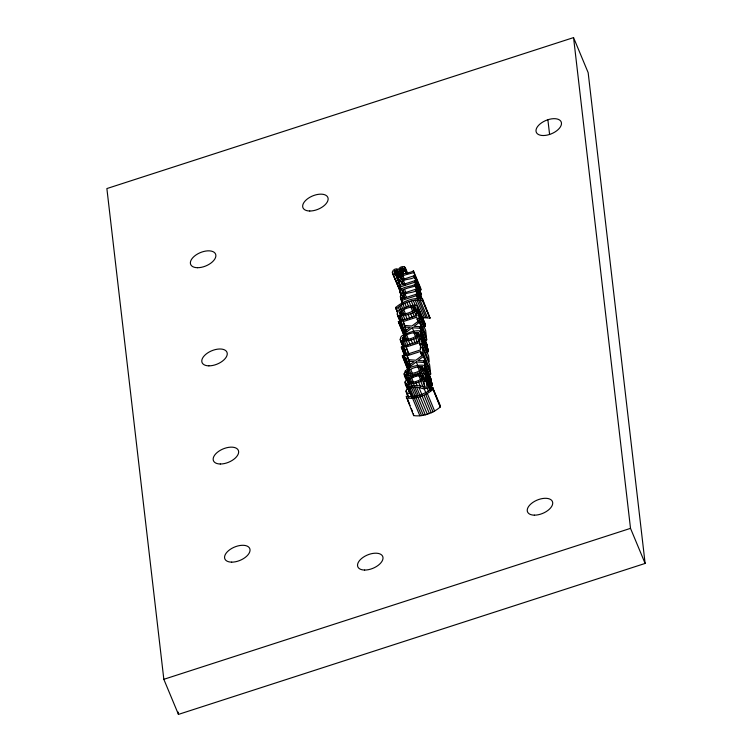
<?xml version="1.0" encoding="UTF-8"?>
<svg xmlns="http://www.w3.org/2000/svg" width="752" height="752" viewBox="0 0 752 752"><rect width="100%" height="100%" fill="white"/><g stroke="black" fill="none" stroke-linecap="round" stroke-linejoin="round"><path stroke-width="1.13" d="M408.947 397.141C399.462 385.616 417.078 383.586 424.57 387.308L423.902 381.565L426.224 380.822L430.52 391.134M400.938 290.225L399.481 285.657L401.154 285.111L398.776 283.391L399.227 281.821L401.126 280.261L398.457 279.086C398.165 272.497 410.15 273.719 413.459 270.823L420.753 288.364L420.932 289.84L418.742 290.545M402.499 303.695L401.042 299.127L402.724 298.582L400.346 296.861L400.797 295.292L402.696 293.731L400.017 292.566C399.735 285.976 411.72 287.198 415.019 284.303L421.035 298.741M413.459 270.823L413.628 272.299C413.685 273.568 394.659 275.627 402.781 279.462L414.032 275.787L421.505 294.803L414.032 275.787M415.019 284.303L415.189 285.769C415.245 287.048 396.219 289.106 404.341 292.942L415.593 289.266L419.466 298.553M418.319 299.39L416.176 294.229L404.877 297.886L402.997 296.908C403.194 291.908 413.092 293.459 415.771 290.742L415.593 289.266M401.643 275.57C399.622 273.418 398.419 267.345 403.063 268.182L404.35 270.617M405.901 273.07L405.046 271.011L405.225 267.449C403.194 265.475 399.406 267.11 398.466 269.432C395.966 267.421 390.965 270.588 392.685 273.756L400.713 292.19M397.94 315.398C402.705 316.752 422.511 312.287 416.411 305.321C410.977 304.861 405.695 307.248 400.825 309.401C394.584 311.563 398.334 317.786 400.515 321.593M400.891 340.863C405.657 342.216 425.463 337.751 419.372 330.786C413.938 330.316 408.646 332.713 403.777 334.866C397.545 337.018 401.286 343.25 403.467 347.057M416.918 309.946L424.222 327.487L425.35 325.654L425.153 323.858L417.285 305.707M404.303 374.468C409.248 377.128 426.882 372.804 424.203 365.387C416.74 364.118 397.949 368.828 406.447 379.628M405.883 383.84C410.648 385.193 430.454 380.728 424.354 373.763C416.636 373.979 398.071 377.805 408.026 389M419.879 335.401L427.183 352.942L428.311 351.109L428.104 349.323L420.236 331.171M423.846 369.627L431.15 387.167L432.334 384.385L424.777 365.998M395.627 275.213L394.264 271.538L396.652 270.109L397.723 270.513L399.876 275.674M399.989 291.297L399.735 289.031M399.415 312.588L399.547 313.772C404.773 314.646 412.97 312.541 415.875 307.878L415.668 307.333C410.357 306.28 403.382 308.856 399.415 312.588L400.271 314.646M402.301 338.691C405.206 334.038 413.403 331.923 418.629 332.798L418.826 333.343C415.922 337.996 407.734 340.101 402.508 339.237L402.301 338.691L403.157 340.75M406.334 372.268L406.475 373.462C411.701 374.327 419.898 372.221 422.803 367.559L422.596 367.014C417.285 365.961 410.31 368.536 406.334 372.268L407.199 374.336M407.358 381.029L407.49 382.213C412.716 383.088 420.913 380.982 423.818 376.32L423.611 375.774C418.3 374.722 411.325 377.297 407.358 381.029L408.214 383.088M412.237 397.159L410.517 393.023L408.449 390.805C410.827 384.808 419.531 387.835 424.222 388.934L427.061 388.023L426.224 380.822M414.202 277.262C411.523 279.988 401.634 278.437 401.436 283.429L403.307 284.416L414.606 280.759L421.91 298.3M405.046 271.011L402.677 271.773L403.495 268.558M432.673 387.694L427.634 391.689L419.86 395.298L411.842 396.793L406.146 396.276L413.656 415.612C423.244 416.918 433.049 413.13 440.315 406.982L432.673 387.694L440.108 405.187M396.031 309.157L401.201 305.115L406.813 302.276L415.151 300.151L422.558 300.574L422.483 298.732C412.895 297.425 403.1 301.223 395.825 307.361L397.319 312.249M432.804 387.647L433.011 389.442C425.745 395.59 415.941 399.368 406.353 398.062M424.908 341.182L426.732 339.866L426.525 338.052L419.221 320.512L411.889 326.02L404.087 325.4L406.005 331.209M405.854 335.223L404.99 333.164L412.265 327.684L420.124 328.295L427.427 345.835L419.936 326.631L413.967 326.293L419.428 322.317L419.221 320.512M428.884 375.408L430.708 374.082L430.492 372.278L423.197 354.728L415.865 360.236L408.063 359.625L409.972 365.425M423.197 354.728L423.404 356.542L417.933 360.509L423.902 360.847L431.404 380.061L424.1 362.52L416.241 361.909L408.966 367.38L408.75 365.575L414.173 361.637L408.261 361.298M573.56 37.6L106.878 188.564L163.833 679.319L178.44 714.4L645.122 563.436L588.167 72.681L573.56 37.6L630.514 528.355L645.122 563.436M399.923 271.444L398.043 272.055L397.723 270.513M392.685 273.756L393.409 274.649L395.778 273.888L394.762 273.155M399.65 287.123L414.775 282.235L414.606 280.759M401.211 300.603L416.345 295.705L416.176 294.229M405.92 340.421L398.353 321.583L416.533 315.708L416.288 313.64L418.347 312.973L425.651 330.513L426.309 336.2L419.005 318.66L418.347 312.973M406.672 331.594L403.185 321.583L416.702 317.212L418.234 322.42M403.429 323.698L401.587 324.3L400.797 322.721L398.494 322.805M416.946 319.327L419.005 318.66M422.455 317.692L429.994 318.068L422.483 298.732M404.454 355.489L401.305 347.048L419.484 341.173L419.24 339.105L421.299 338.438L428.602 355.978L429.26 361.665L421.966 344.125L421.299 338.438M408.533 354.324L406.136 347.048L419.654 342.677L420.951 345.77M406.381 349.163L404.538 349.755L403.749 348.185L401.446 348.261M421.195 347.885L419.907 344.792L421.966 344.125M422.323 347.198L422.981 352.885L430.285 370.426L429.618 364.739L422.323 347.198L420.265 347.856L420.5 349.924L402.32 355.809L407.612 369.411M410.404 365.143L407.152 355.809L420.678 351.428L422.389 355.564M402.461 357.021L404.764 356.937L405.563 358.516L407.405 357.924M421.778 355.611L420.923 353.543L422.981 352.885M407.659 394.039L410.517 393.023M163.833 679.319L630.514 528.355M404.285 327.082L410.197 327.411L404.783 331.35L404.99 333.164M426.666 348.326L427.54 348.712M432.071 383.548L424.636 366.421M413.628 272.299L420.932 289.84M422.69 300.527L429.994 318.068M422.558 300.574L429.862 318.115M414.775 282.235L421.656 298.741M415.189 285.769L420.772 299.183M420.124 300.104L427.427 317.645M415.771 290.742L419.202 298.995M405.225 267.449L407.8 273.643M418.62 299.992L425.923 317.532M404.397 266.791L406.973 272.976M416.345 295.705L417.633 298.798M405.507 269.752L406.794 272.844M416.993 300.01L424.297 317.551M403.063 268.182L404.35 271.284M402.414 268.06L403.702 271.152M415.151 300.151L425.406 324.695M401.549 268.229L403.26 272.356M418.046 308.113L425.35 325.654M402.658 271.641L403.533 273.841M417.651 309.034L424.955 326.575M400.703 268.586L403.279 274.781M413.215 300.424L415.367 305.585M400.139 269.037L402.715 275.232M402.95 275.796L404.238 278.898M399.829 269.611L401.982 274.771M415.217 306.985L416.072 309.044M399.791 270.353L401.512 274.48M403.523 280.769L405.243 284.895M414.502 306.825L415.79 309.918M401.587 276.445L403.307 280.571M415.847 310.82L417.134 313.922M401.136 276.783L402.423 279.885M411.165 300.866L413.318 306.026M413.544 306.844L414.831 309.937M416.288 313.64L417.144 315.699M400.835 277.15L401.7 279.208M400.684 277.554L401.54 279.612M419.428 322.317L426.732 339.866M397.93 271.077L399.641 275.204M402.16 281.408L403.448 284.51M397.291 270.184L399.867 276.379M412.387 307.013L414.108 311.149M414.427 311.695L416.147 315.821M401.709 281.756L403.006 284.848M396.652 270.109L399.65 277.328M404.52 289.276L406.23 293.402M401.418 282.113L402.273 284.181M408.975 301.505L411.128 306.666M395.834 270.269L398.842 277.497M410.977 307.342L412.698 311.469M398.222 277.864L399.885 281.652M405.093 294.239L406.381 297.341M412.66 312.559L414.38 316.686M420.8 331.782L428.367 350.159M395.12 270.588L399.838 281.944M403.147 289.915L404.435 293.017M398.203 278.428L399.744 282.179M421.007 333.568L428.311 351.109M402.696 290.263L403.993 293.355M394.584 271.011L399.641 283.175M402.405 290.62L403.26 292.688M420.612 334.499L427.916 352.039M394.264 271.538L396.417 276.698M397.272 278.766L398.56 281.859M398.851 282.611L399.707 284.67M396.483 277.281L397.77 280.374M399.472 284.463L400.337 286.531M402.245 291.024L403.11 293.092M394.217 272.168L395.505 275.27M403.73 294.887L405.018 297.98M406.813 302.276L408.533 306.402M398.776 283.391L401.361 289.586M399.904 286.681L401.192 289.783M403.279 295.226L404.567 298.328M410.536 313.415L412.256 317.541M402.978 295.592L403.833 297.651M418.168 332.45L419.024 334.508M402.828 295.997L403.683 298.055M396.295 280.769L397.582 283.871M402.809 296.457L403.674 298.525M393.409 274.649L400.28 291.165M417.463 332.29L418.751 335.383M392.318 272.619L399.622 290.169M399.951 290.77L401.239 293.872M418.808 336.285L420.095 339.378M399.782 291.334L401.446 295.122M404.783 303.159L406.503 307.286M399.763 291.898L401.305 295.658M416.505 332.309L417.792 335.401M419.24 339.105L420.105 341.164M400.412 296.081L402.132 300.217M408.054 314.28L409.774 318.406M401.042 297.942L401.897 300.001M417.388 337.15L419.108 341.276M415.348 332.478L417.059 336.605M400.346 296.861L402.705 302.633M401.042 299.127L402.762 303.253M402.912 304.118L404.632 308.245M412.265 327.684L413.985 331.811M413.929 332.807L415.649 336.934M423.404 356.542L430.708 374.082M403.758 309.683L405.478 313.81M415.612 338.015L417.332 342.141M405.507 315.041L407.217 319.168M401.201 305.115L402.489 308.207M402.367 310.266L404.087 314.392M413.487 338.879L415.207 343.006M399.669 306.139L401.389 310.266M425.03 366.844L432.334 384.385M403.307 315.577L405.018 319.703M424.974 367.794L432.278 385.334M401.248 310.83L402.969 314.956M424.579 368.724L431.883 386.265M433.011 389.442L440.315 406.982M400.374 311.403L401.662 314.496M398.306 307.173L399.594 310.266M399.754 311.986L401.051 315.079M401.455 315.878L403.608 321.038M425.792 374.759L431.639 389.01M411.015 339.744L412.726 343.871M422.145 366.666L423 368.734M403.185 321.583L404.905 325.71M425.228 374.148L431.234 388.596M425.999 376.555L431.15 388.934M421.43 366.506L422.718 369.608M422.774 370.501L424.495 374.637M425.594 377.476L430.755 389.865M399.961 315.953L402.113 321.104M395.825 307.361L397.545 311.488M420.471 366.525L421.759 369.627M396.172 309.11L397.46 312.202M398.804 315.784L401.38 321.978M424.861 378.388L429.589 389.733M406.71 335.138L408.43 339.265M398.457 316.094L400.609 321.254M423.16 375.427L424.015 377.485M401.324 323.304L405.619 333.625M408.458 340.506L410.178 344.632M419.315 366.703L421.035 370.83M421.355 371.375L422.643 374.468M400.797 322.721L405.883 334.612M397.112 313.951L400.12 321.17M400.402 322.58L405.554 334.969M422.445 375.267L423.733 378.359M423.79 379.262L424.654 381.33M399.885 322.552L405.046 334.931M416.241 361.909L417.962 366.036M405.328 335.721L407.039 339.848M427.061 388.023L428.349 391.115M421.487 375.286L422.774 378.378M417.905 367.023L419.625 371.15M419.588 372.24L420.443 374.299M398.353 321.583L404.36 336.031M406.259 341.041L407.979 345.168M422.37 380.136L425.378 387.355M420.33 375.464L422.051 379.591M427.324 393.503L434.628 411.043M403.326 336.868L404.614 339.96M418.92 375.784L420.641 379.91M402.715 337.441L404.003 340.543M404.416 341.342L406.559 346.503M424.222 388.934L425.942 393.061M417.463 373.105L418.319 375.163M420.603 381.001L423.179 387.186M402.367 338.052L403.222 340.111M406.136 347.048L409.144 354.267M425.735 394.377L433.03 411.917M402.922 341.408L405.065 346.569M401.756 341.248L404.332 347.443M418.479 381.856L420.622 387.017M423.987 395.195L431.281 412.735M414.982 373.96L415.847 376.028M401.418 341.558L403.561 346.71M404.275 348.768L406.418 353.929M407.152 355.809L408.872 359.935M403.749 348.185L406.691 354.916M400.064 339.415L403.335 347.471M403.354 348.044L406.362 355.273M402.846 348.016L405.854 355.235M419.033 387.694L422.041 394.922M422.079 395.956L429.383 413.506M410.686 369.364L412.397 373.49M401.305 347.048L404.313 354.277M415.997 382.721L417.285 385.814M405.29 357.52L409.586 367.841M412.434 374.731L413.29 376.79M405.563 358.516L409.426 367.803M404.764 356.937L409.492 368.292M404.379 356.805L409.53 369.185M416.627 387.318L420.058 395.571M403.862 356.777L409.013 369.157M409.295 369.946L411.015 374.073M420.02 396.68L427.324 414.22M411.701 378.124L413.421 382.251M402.32 355.809L407.904 369.223M408.176 370.51L409.464 373.612M410.235 375.257L411.09 377.325M413.45 383.482L414.737 386.584M414.766 387.186L418.206 395.449M407.302 371.084L408.59 374.186M410.31 378.707L412.03 382.834M417.99 397.282L425.294 414.822M408.383 375.558L409.671 378.66M406.682 371.667L407.546 373.735M413.177 387.327L417.04 396.614M411.25 384.018L412.105 386.086M409.191 379.271L410.912 383.398M405.243 370.839L406.531 373.941M406.888 375.633L408.176 378.726M416.082 397.752L423.376 415.292M408.317 379.845L409.605 382.937M411.56 387.722L415.433 397.009M405.723 375.474L407.443 379.6M407.697 380.427L408.994 383.52M409.398 384.319L410.686 387.421M404.529 373.716L406.249 377.842M404.858 375.088L407.011 380.239M404.04 373.631L406.616 379.826M410.103 388.352L413.967 397.639M414.277 398.081L421.581 415.63M407.913 384.394L409.201 387.487M409.097 389.113L412.528 397.366M406.747 384.225L408.458 388.361M410.526 393.117L412.246 397.244M412.585 398.278L419.889 415.828M410.338 393.747L412.058 397.874M405.112 381.443L408.12 388.662M408.562 389.95L409.849 393.042M405.055 382.392L408.063 389.611M408.449 390.805L409.304 392.864M406.099 390.645L407.387 393.738M406.089 391.444L408.402 397.084M407.575 399.321L408.862 402.423M407.434 399.368L410.009 405.563M411.297 408.656L412.585 411.748M547.907 119.991L549.59 134.458M419.936 326.631L420.124 328.295M423.902 360.847L424.1 362.52M419.654 342.677L419.907 344.792M420.678 351.428L420.923 353.543M413.45 413.816L413.656 415.612M178.168 712.069L178.44 714.4M543.113 135.529A13.489 7.21 -22.6 0 0 561.462 122.98A13.489 7.21 -22.6 0 0 541.628 122.783A13.489 7.21 -22.6 0 0 543.113 135.529M309.768 211.011A13.489 7.21 -22.6 0 0 328.116 198.462A13.489 7.21 -22.6 0 0 308.292 198.265A13.489 7.21 -22.6 0 0 309.768 211.011M197.494 267.703A13.489 7.21 -22.6 0 0 215.852 255.154A13.489 7.21 -22.6 0 0 196.018 254.947A13.489 7.21 -22.6 0 0 197.494 267.703M208.887 365.848A13.489 7.21 -22.6 0 0 227.236 353.299A13.489 7.21 -22.6 0 0 207.411 353.102A13.489 7.21 -22.6 0 0 208.887 365.848M220.28 464.003A13.489 7.21 -22.6 0 0 238.628 451.454A13.489 7.21 -22.6 0 0 218.804 451.247A13.489 7.21 -22.6 0 0 220.28 464.003M231.672 562.148A13.489 7.21 -22.6 0 0 250.021 549.599A13.489 7.21 -22.6 0 0 230.187 549.402A13.489 7.21 -22.6 0 0 231.672 562.148M364.645 570.054A13.489 7.21 -22.6 0 0 382.994 557.505A13.489 7.21 -22.6 0 0 363.16 557.307A13.489 7.21 -22.6 0 0 364.645 570.054M534.343 515.158A13.489 7.21 -22.6 0 0 552.701 502.609A13.489 7.21 -22.6 0 0 532.867 502.411A13.489 7.21 -22.6 0 0 534.343 515.158"/></g></svg>
